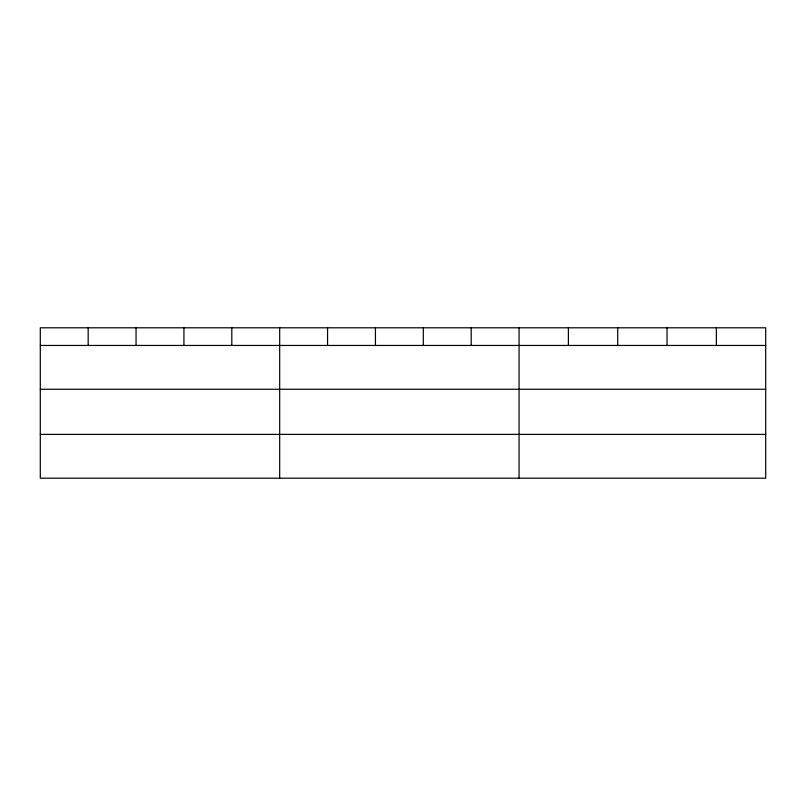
<?xml version="1.0" encoding="UTF-8"?>
<svg xmlns="http://www.w3.org/2000/svg" width="806" height="806" viewBox="0 0 806 806"><rect width="100%" height="100%" fill="white"/><g stroke="black" fill="none" stroke-linecap="round" stroke-linejoin="round"><path stroke-width="1.21" d="M765.7 389.258L765.7 327.8L40.3 327.8L40.3 478.2L765.7 478.2L765.7 389.258L40.3 389.258M40.3 345.452L765.7 345.452M40.3 434.384L765.7 434.384M716.373 327.8L716.373 345.452M667.046 327.8L667.046 345.452M617.718 327.8L617.718 345.452M568.391 327.8L568.391 345.452M519.064 327.8L519.064 478.2M471.188 327.8L471.188 345.452M423.311 327.8L423.311 345.452M375.435 327.8L375.435 345.452M327.558 327.8L327.558 345.452M279.682 327.8L279.682 478.2M231.806 327.8L231.806 345.452M183.929 327.8L183.929 345.452M136.053 327.8L136.053 345.452M88.176 327.8L88.176 345.452"/></g></svg>
